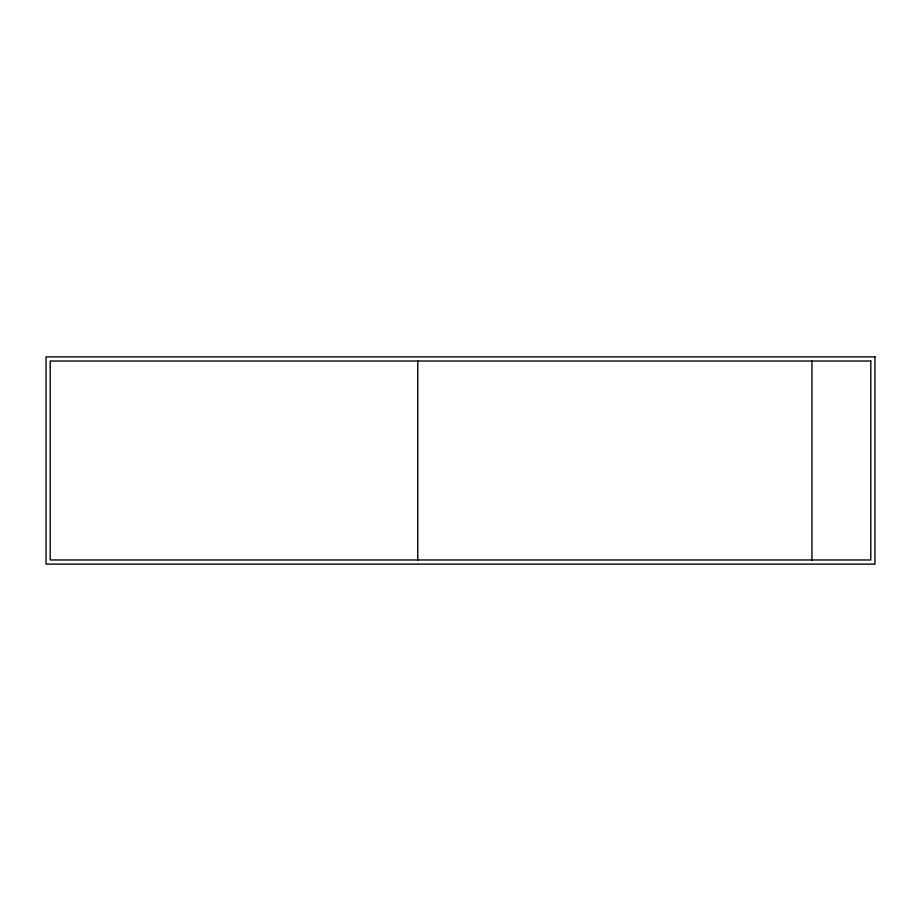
<?xml version="1.0" encoding="UTF-8"?>
<svg xmlns="http://www.w3.org/2000/svg" width="921" height="921" viewBox="0 0 921 921"><rect width="100%" height="100%" fill="white"/><g stroke="black" fill="none" stroke-linecap="round" stroke-linejoin="round"><path stroke-width="1.38" d="M811.942 361.032L811.942 559.968M417.766 361.032L417.766 559.968M874.95 356.888L46.05 356.888L46.05 564.113L874.95 564.113L874.95 356.888M870.806 361.032L50.195 361.032L50.195 559.968L870.806 559.968L870.806 361.032"/></g></svg>
